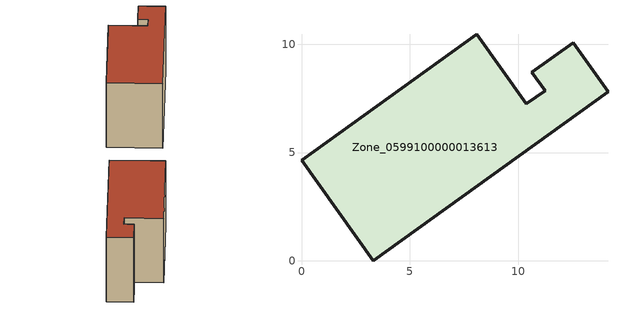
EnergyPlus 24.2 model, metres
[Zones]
Zone_0599100000013613
 floor ground (C_G): 3.32,0 0,4.64 8.08,10.46 10.38,7.24 11.24,7.85 10.63,8.71 12.54,10.07 14.14,7.81 z0
 wall outside (C_F): 14.14,7.81 12.54,10.07 10.63,8.71 11.24,7.85 10.38,7.24 8.08,10.46 0,4.64 3.32,0 14.14,7.81 z0:7.94
 roof outside (C_R): 3.32,0 14.14,7.81 12.54,10.07 10.63,8.71 11.24,7.85 10.38,7.24 8.08,10.46 0,4.64 z7.94
[BUILDING]
Pand.0599100000013613: North Axis=0; Terrain=City; Loads Convergence Tolerance Value=0.04; Temperature Convergence Tolerance Value=0.4; Solar Distribution=FullExterior; Maximum Number of Warmup Days=25; Minimum Number of Warmup Days=1
[Site:Location]
Rotterdam.The.Hague.AP_ZH_NLD Design_Conditions: Latitude=51.96; Longitude=4.45; Time Zone=1; Elevation=-4.5
[SITE:GROUNDTEMPERATURE:BUILDINGSURFACE]
18, 18, 18, 18, 18, 18, 18, 18, 18, 18, 18, 18
[MATERIAL] Thermal Absorptance=0.9; Solar Absorptance=0.7; Visible Absorptance=0.7
Name | Roughness | Thickness | Conductivity | Density | Specific Heat
G.TI.1975-1991 | MediumSmooth | 0.15 | 0.288461 | 540 | 1210
F.TI.1975-1991 | Rough | 0.3 | 0.230769 | 1920 | 840
R.TI.1975-1991 | MediumRough | 0.2 | 0.153846 | 1500 | 1000
[CONSTRUCTION]
C_G: G.TI.1975-1991
C_F: F.TI.1975-1991
C_R: R.TI.1975-1991
[ZONE]
Zone_0599100000013613: Type=1; Multiplier=1; Ceiling Height=Autocalculate; Volume=Autocalculate; Floor Area=autocalculate; Part of Total Floor Area=Yes
[ZONEINFILTRATION:DESIGNFLOWRATE]
Infil_Zone_0599100000013613: Zone or ZoneList or Space or SpaceList=Zone_0599100000013613; Schedule=AlwaysOn; Design Flow Rate Calculation Method=Flow/Area; Flow Rate per Floor Area=0.003; Constant Term Coefficient=1; Temperature Term Coefficient=0; Velocity Term Coefficient=0; Velocity Squared Term Coefficient=0
[HVACTEMPLATE:ZONE:IDEALLOADSAIRSYSTEM]
Zone_0599100000013613: Maximum Heating Supply Air Temperature=50; Minimum Cooling Supply Air Temperature=13; Maximum Heating Supply Air Humidity Ratio=0.0156; Minimum Cooling Supply Air Humidity Ratio=0.0077; Heating Limit=NoLimit; Cooling Limit=NoLimit; Dehumidification Control Type=ConstantSensibleHeatRatio; Cooling Sensible Heat Ratio=0.7; Dehumidification Setpoint=60; Humidification Control Type=None; Humidification Setpoint=30; Outdoor Air Method=None; Outdoor Air Flow Rate per Person=0.00944; Outdoor Air Flow Rate per Zone Floor Area=0; Outdoor Air Flow Rate per Zone=0; Demand Controlled Ventilation Type=None; Outdoor Air Economizer Type=NoEconomizer; Heat Recovery Type=None; Sensible Heat Recovery Effectiveness=0.7; Latent Heat Recovery Effectiveness=0.65
[ZONECONTROL:THERMOSTAT]
ThermostatControl_Zone_0599100000013613: Zone or ZoneList=Zone_0599100000013613; Control Type Schedule=DualSetpointControlType; Control 1=Thermostat_Zone_0599100000013613; Temperature Difference Between Cutout And Setpoint=0
[THERMOSTATSETPOINT:DUALSETPOINT]
Thermostat_Zone_0599100000013613: Heating Setpoint Temperature Schedule=HeatingSetpoint_Zone_0599100000013613; Cooling Setpoint Temperature Schedule=CoolingSetpoint_Zone_0599100000013613
[SCHEDULE:COMPACT]
HeatingSetpoint_Zone_0599100000013613: Through: 12/31, For: AllDays, Until: 24:00, 21
CoolingSetpoint_Zone_0599100000013613: Through: 12/31, For: AllDays, Until: 24:00, 24
DualSetpointControlType: Through: 12/31, For: AllDays, Until: 24:00, 4
AlwaysOn: Through: 12/31, For: AllDays, Until: 24:00, 1
